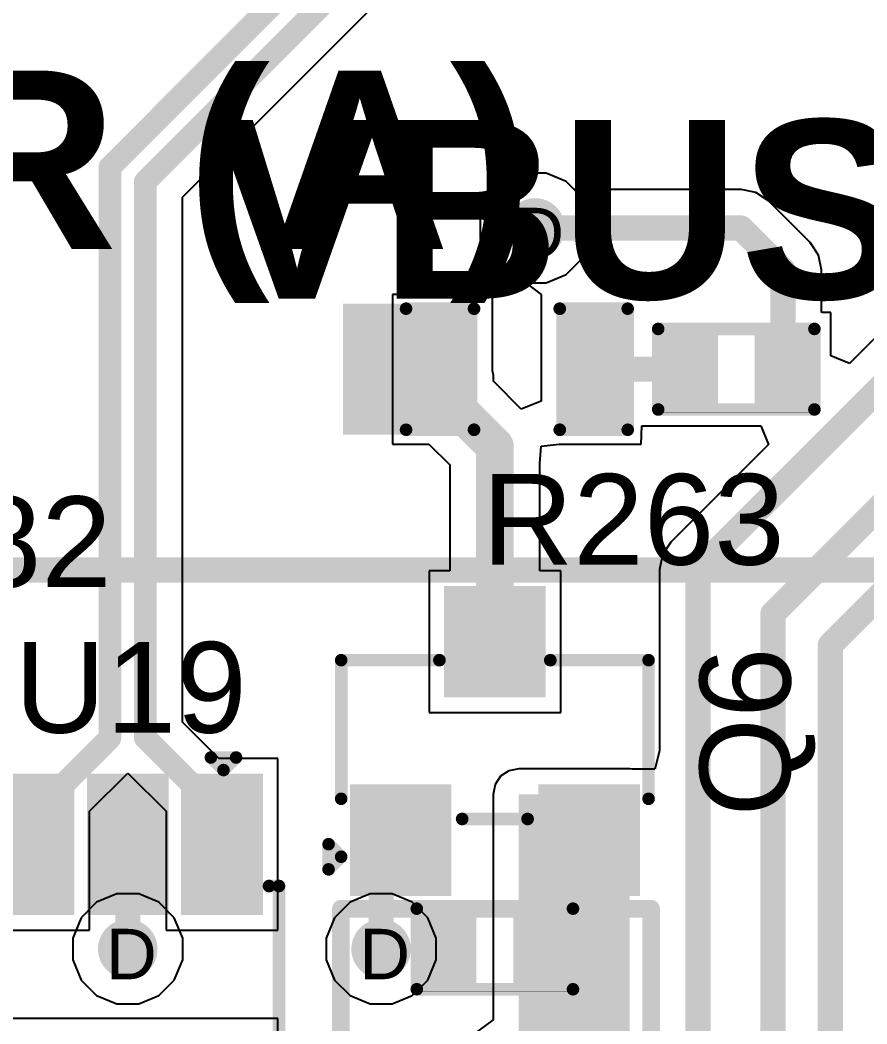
# Model space of a CAD drawing. Header units: inches. Extents: x -11 to 5428, y 0 to 5423.
# Drawn here: x 80.99 to 89.53, y 50.43 to 60.54 of the extents above; entities that cross this region are included whole.
import ezdxf

# ---------------------------------------------------------------- set-up
doc = ezdxf.new("R2010")
doc.units = ezdxf.units.IN
for name, color, linetype in [('Bottom Layer', 5, 'Continuous'), ('Dimension', 6, 'Continuous'), ('Drill Drawing', 1, 'Continuous'), ('GND', 16, 'Continuous'), ('PWR', 76, 'Continuous'), ('Top Layer', 1, 'Continuous'), ('Top Overlay', 2, 'Continuous'), ('Top Paste', 8, 'Continuous'), ('Top Solder', 216, 'Continuous'), ('Via Holes', 16, 'Continuous')]:
    doc.layers.add(name, color=color, linetype=linetype)
doc.styles.add('Arial', font='', dxfattribs={"height": 0.2})
doc.styles.add('Arial_Bold', font='', dxfattribs={"height": 0.2})
doc.styles.get('Arial').set_extended_font_data('Arial')
doc.styles.get('Arial_Bold').set_extended_font_data('Arial', bold=True)

# ---------------------------------------------------------------- blocks, each defined once
blk = doc.blocks.new('LED_0603_30')
at = {"layer": 'Top Layer'}
for points in [[(-1, 0.5), (-0.5, 0.5), (-0.5, -0.5), (-1, -0.5)], [(0.5, 0.5), (1, 0.5), (1, -0.5), (0.5, -0.5)]]:
    blk.add_hatch(color=1, dxfattribs=at).paths.add_polyline_path(points)
at = {"layer": 'Top Overlay'}
blk.add_hatch(color=2, dxfattribs=at).paths.add_polyline_path([(1.118, -0.66), (1.753, -0.66), (1.753, 0.66), (1.118, 0.66)])
at = {"layer": 'Top Paste'}
for points in [[(-1, 0.5), (-0.5, 0.5), (-0.5, -0.5), (-1, -0.5)], [(0.5, 0.5), (1, 0.5), (1, -0.5), (0.5, -0.5)]]:
    blk.add_hatch(color=8, dxfattribs=at).paths.add_polyline_path(points)
at = {"layer": 'Top Solder'}
for points in [[(-1.102, 0.602), (-0.398, 0.602), (-0.398, -0.602), (-1.102, -0.602)], [(0.398, 0.602), (1.102, 0.602), (1.102, -0.602), (0.398, -0.602)]]:
    blk.add_hatch(color=216, dxfattribs=at).paths.add_polyline_path(points)
at = {"layer": 'Top Overlay'}
for points in [[(-1.118, 0.61, 0.127, 0.127, 0), (-1.118, -0.61, 0.127, 0.127, 0)], [(-0.432, 0.61, 0.127, 0.127, 0), (-1.118, 0.61, 0.127, 0.127, 0)], [(1.118, 0.61, 0.127, 0.127, 0), (0.432, 0.61, 0.127, 0.127, 0)], [(1.118, 0.61, 0.127, 0.127, 0), (1.118, -0.61, 0.127, 0.127, 0)], [(-0.432, -0.61, 0.127, 0.127, 0), (-1.118, -0.61, 0.127, 0.127, 0)], [(1.118, -0.61, 0.127, 0.127, 0), (0.432, -0.61, 0.127, 0.127, 0)]]:
    blk.add_lwpolyline(points, format="xyseb", dxfattribs=at)
for points in [[(-1.149, 0.61, 0.0635, 0.0635, 1), (-1.086, 0.61, 0.0635, 0.0635, 1)], [(-1.149, 0.61, 0.0635, 0.0635, 1), (-1.086, 0.61, 0.0635, 0.0635, 1)], [(-0.464, 0.61, 0.0635, 0.0635, 1), (-0.4, 0.61, 0.0635, 0.0635, 1)], [(0.4, 0.61, 0.0635, 0.0635, 1), (0.464, 0.61, 0.0635, 0.0635, 1)], [(1.086, 0.61, 0.0635, 0.0635, 1), (1.149, 0.61, 0.0635, 0.0635, 1)], [(1.086, 0.61, 0.0635, 0.0635, 1), (1.149, 0.61, 0.0635, 0.0635, 1)], [(-1.149, -0.61, 0.0635, 0.0635, 1), (-1.086, -0.61, 0.0635, 0.0635, 1)], [(-1.149, -0.61, 0.0635, 0.0635, 1), (-1.086, -0.61, 0.0635, 0.0635, 1)], [(-0.464, -0.61, 0.0635, 0.0635, 1), (-0.4, -0.61, 0.0635, 0.0635, 1)], [(0.4, -0.61, 0.0635, 0.0635, 1), (0.464, -0.61, 0.0635, 0.0635, 1)], [(1.086, -0.61, 0.0635, 0.0635, 1), (1.149, -0.61, 0.0635, 0.0635, 1)], [(1.086, -0.61, 0.0635, 0.0635, 1), (1.149, -0.61, 0.0635, 0.0635, 1)]]:
    blk.add_lwpolyline(points, format="xyseb", close=True, dxfattribs=at)
blk = doc.blocks.new('SOT_23_31')
at = {"layer": 'Top Layer'}
for points in [[(-0.41, 1.46), (0.41, 1.46), (0.41, 0.54), (-0.41, 0.54)], [(-1.36, -0.54), (-0.54, -0.54), (-0.54, -1.46), (-1.36, -1.46)], [(0.54, -0.54), (1.36, -0.54), (1.36, -1.46), (0.54, -1.46)]]:
    blk.add_hatch(color=1, dxfattribs=at).paths.add_polyline_path(points)
at = {"layer": 'Top Paste'}
for points in [[(-0.41, 1.46), (0.41, 1.46), (0.41, 0.54), (-0.41, 0.54)], [(-1.36, -0.54), (-0.54, -0.54), (-0.54, -1.46), (-1.36, -1.46)], [(0.54, -0.54), (1.36, -0.54), (1.36, -1.46), (0.54, -1.46)]]:
    blk.add_hatch(color=8, dxfattribs=at).paths.add_polyline_path(points)
at = {"layer": 'Top Solder'}
for points in [[(-0.512, 1.562), (0.512, 1.562), (0.512, 0.438), (-0.512, 0.438)], [(-1.462, -0.438), (-0.438, -0.438), (-0.438, -1.562), (-1.462, -1.562)], [(0.438, -0.438), (1.462, -0.438), (1.462, -1.562), (0.438, -1.562)]]:
    blk.add_hatch(color=216, dxfattribs=at).paths.add_polyline_path(points)
at = {"layer": 'Top Overlay'}
for points in [[(-1.549, 0.813, 0.127, 0.127, 0), (-0.559, 0.813, 0.127, 0.127, 0)], [(-1.549, -0.584, 0.127, 0.127, 0), (-1.549, 0.813, 0.127, 0.127, 0)], [(0.559, 0.813, 0.127, 0.127, 0), (1.549, 0.813, 0.127, 0.127, 0)], [(1.549, -0.584, 0.127, 0.127, 0), (1.549, 0.813, 0.127, 0.127, 0)], [(-0.33, -0.787, 0.127, 0.127, 0), (0.33, -0.787, 0.127, 0.127, 0)], [(-1.676, -1.295, 0.127, 0.127, 0), (-1.676, -1.041, 0.127, 0.127, 0)], [(-1.676, -1.041, 0.127, 0.127, 0), (-1.549, -1.168, 0.127, 0.127, 0)], [(-1.676, -1.295, 0.127, 0.127, 0), (-1.549, -1.168, 0.127, 0.127, 0)]]:
    blk.add_lwpolyline(points, format="xyseb", dxfattribs=at)
for points in [[(-1.581, 0.813, 0.0635, 0.0635, 1), (-1.518, 0.813, 0.0635, 0.0635, 1)], [(-1.581, 0.813, 0.0635, 0.0635, 1), (-1.518, 0.813, 0.0635, 0.0635, 1)], [(-0.591, 0.813, 0.0635, 0.0635, 1), (-0.527, 0.813, 0.0635, 0.0635, 1)], [(0.527, 0.813, 0.0635, 0.0635, 1), (0.591, 0.813, 0.0635, 0.0635, 1)], [(1.518, 0.813, 0.0635, 0.0635, 1), (1.581, 0.813, 0.0635, 0.0635, 1)], [(1.518, 0.813, 0.0635, 0.0635, 1), (1.581, 0.813, 0.0635, 0.0635, 1)], [(-1.581, -0.584, 0.0635, 0.0635, 1), (-1.518, -0.584, 0.0635, 0.0635, 1)], [(1.518, -0.584, 0.0635, 0.0635, 1), (1.581, -0.584, 0.0635, 0.0635, 1)], [(-0.362, -0.787, 0.0635, 0.0635, 1), (-0.298, -0.787, 0.0635, 0.0635, 1)], [(0.298, -0.787, 0.0635, 0.0635, 1), (0.362, -0.787, 0.0635, 0.0635, 1)], [(-1.708, -1.041, 0.0635, 0.0635, 1), (-1.645, -1.041, 0.0635, 0.0635, 1)], [(-1.708, -1.041, 0.0635, 0.0635, 1), (-1.645, -1.041, 0.0635, 0.0635, 1)], [(-1.581, -1.168, 0.0635, 0.0635, 1), (-1.518, -1.168, 0.0635, 0.0635, 1)], [(-1.581, -1.168, 0.0635, 0.0635, 1), (-1.518, -1.168, 0.0635, 0.0635, 1)], [(-1.708, -1.295, 0.0635, 0.0635, 1), (-1.645, -1.295, 0.0635, 0.0635, 1)], [(-1.708, -1.295, 0.0635, 0.0635, 1), (-1.645, -1.295, 0.0635, 0.0635, 1)]]:
    blk.add_lwpolyline(points, format="xyseb", close=True, dxfattribs=at)
blk = doc.blocks.new('R___0402_34')
at = {"layer": 'Top Layer'}
for points in [[(-0.698, -0.317), (-0.698, 0.318), (-0.241, 0.318), (-0.241, -0.317)], [(0.241, -0.317), (0.241, 0.318), (0.699, 0.318), (0.699, -0.317)]]:
    blk.add_hatch(color=1, dxfattribs=at).paths.add_polyline_path(points)
at = {"layer": 'Top Paste'}
for points in [[(-0.698, -0.317), (-0.698, 0.318), (-0.241, 0.318), (-0.241, -0.317)], [(0.241, -0.317), (0.241, 0.318), (0.699, 0.318), (0.699, -0.317)]]:
    blk.add_hatch(color=8, dxfattribs=at).paths.add_polyline_path(points)
at = {"layer": 'Top Solder'}
for points in [[(-0.753, -0.372), (-0.753, 0.373), (-0.186, 0.373), (-0.186, -0.372)], [(0.186, -0.372), (0.186, 0.373), (0.754, 0.373), (0.754, -0.372)]]:
    blk.add_hatch(color=216, dxfattribs=at).paths.add_polyline_path(points)
at = {"layer": 'Top Overlay'}
for points in [[(-0.787, 0.406, 0.127, 0.127, 0), (0.787, 0.406, 0.127, 0.127, 0)], [(-0.787, -0.406, 0.127, 0.127, 0), (-0.787, 0.406, 0.127, 0.127, 0)], [(0.787, -0.406, 0.127, 0.127, 0), (0.787, 0.406, 0.127, 0.127, 0)], [(-0.787, -0.406, 0.127, 0.127, 0), (0.787, -0.406, 0.127, 0.127, 0)], [(-0.813, -0.432, 0.00323, 0.00323, 0), (0.813, -0.432, 0.00323, 0.00323, 0)]]:
    blk.add_lwpolyline(points, format="xyseb", dxfattribs=at)
for points in [[(-0.819, 0.406, 0.0635, 0.0635, 1), (-0.756, 0.406, 0.0635, 0.0635, 1)], [(-0.819, 0.406, 0.0635, 0.0635, 1), (-0.756, 0.406, 0.0635, 0.0635, 1)], [(0.756, 0.406, 0.0635, 0.0635, 1), (0.819, 0.406, 0.0635, 0.0635, 1)], [(0.756, 0.406, 0.0635, 0.0635, 1), (0.819, 0.406, 0.0635, 0.0635, 1)], [(-0.819, -0.406, 0.0635, 0.0635, 1), (-0.756, -0.406, 0.0635, 0.0635, 1)], [(-0.819, -0.406, 0.0635, 0.0635, 1), (-0.756, -0.406, 0.0635, 0.0635, 1)], [(0.756, -0.406, 0.0635, 0.0635, 1), (0.819, -0.406, 0.0635, 0.0635, 1)], [(0.756, -0.406, 0.0635, 0.0635, 1), (0.819, -0.406, 0.0635, 0.0635, 1)], [(-0.814, -0.432, 0.00161, 0.00161, 1), (-0.812, -0.432, 0.00161, 0.00161, 1)], [(0.812, -0.432, 0.00161, 0.00161, 1), (0.814, -0.432, 0.00161, 0.00161, 1)]]:
    blk.add_lwpolyline(points, format="xyseb", close=True, dxfattribs=at)
blk = doc.blocks.new('R___0402_37')
at = {"layer": 'Top Layer'}
for points in [[(-0.698, -0.318), (-0.698, 0.317), (-0.241, 0.317), (-0.241, -0.318)], [(0.241, -0.318), (0.241, 0.317), (0.699, 0.317), (0.699, -0.318)]]:
    blk.add_hatch(color=1, dxfattribs=at).paths.add_polyline_path(points)
at = {"layer": 'Top Paste'}
for points in [[(-0.698, -0.318), (-0.698, 0.317), (-0.241, 0.317), (-0.241, -0.318)], [(0.241, -0.318), (0.241, 0.317), (0.699, 0.317), (0.699, -0.318)]]:
    blk.add_hatch(color=8, dxfattribs=at).paths.add_polyline_path(points)
at = {"layer": 'Top Solder'}
for points in [[(-0.753, -0.373), (-0.753, 0.372), (-0.186, 0.372), (-0.186, -0.373)], [(0.186, -0.373), (0.186, 0.372), (0.754, 0.372), (0.754, -0.373)]]:
    blk.add_hatch(color=216, dxfattribs=at).paths.add_polyline_path(points)
at = {"layer": 'Top Overlay'}
for points in [[(-0.787, 0.406, 0.127, 0.127, 0), (0.787, 0.406, 0.127, 0.127, 0)], [(-0.787, -0.406, 0.127, 0.127, 0), (-0.787, 0.406, 0.127, 0.127, 0)], [(0.787, -0.406, 0.127, 0.127, 0), (0.787, 0.406, 0.127, 0.127, 0)], [(-0.787, -0.406, 0.127, 0.127, 0), (0.787, -0.406, 0.127, 0.127, 0)], [(-0.813, -0.432, 0.00323, 0.00323, 0), (0.813, -0.432, 0.00323, 0.00323, 0)]]:
    blk.add_lwpolyline(points, format="xyseb", dxfattribs=at)
for points in [[(-0.819, 0.406, 0.0635, 0.0635, 1), (-0.756, 0.406, 0.0635, 0.0635, 1)], [(-0.819, 0.406, 0.0635, 0.0635, 1), (-0.756, 0.406, 0.0635, 0.0635, 1)], [(0.756, 0.406, 0.0635, 0.0635, 1), (0.819, 0.406, 0.0635, 0.0635, 1)], [(0.756, 0.406, 0.0635, 0.0635, 1), (0.819, 0.406, 0.0635, 0.0635, 1)], [(-0.819, -0.406, 0.0635, 0.0635, 1), (-0.756, -0.406, 0.0635, 0.0635, 1)], [(-0.819, -0.406, 0.0635, 0.0635, 1), (-0.756, -0.406, 0.0635, 0.0635, 1)], [(0.756, -0.406, 0.0635, 0.0635, 1), (0.819, -0.406, 0.0635, 0.0635, 1)], [(0.756, -0.406, 0.0635, 0.0635, 1), (0.819, -0.406, 0.0635, 0.0635, 1)], [(-0.814, -0.432, 0.00161, 0.00161, 1), (-0.812, -0.432, 0.00161, 0.00161, 1)], [(0.812, -0.432, 0.00161, 0.00161, 1), (0.814, -0.432, 0.00161, 0.00161, 1)]]:
    blk.add_lwpolyline(points, format="xyseb", close=True, dxfattribs=at)
blk = doc.blocks.new('SOT_23_6_53')
at = {"layer": 'Top Layer'}
for points in [[(-1.92, 1.26), (-0.7, 1.26), (-0.7, 0.64), (-1.92, 0.64)], [(0.7, 1.26), (1.92, 1.26), (1.92, 0.64), (0.7, 0.64)], [(-1.92, 0.31), (-0.7, 0.31), (-0.7, -0.31), (-1.92, -0.31)], [(0.7, 0.31), (1.92, 0.31), (1.92, -0.31), (0.7, -0.31)], [(-1.92, -0.64), (-0.7, -0.64), (-0.7, -1.26), (-1.92, -1.26)], [(0.7, -0.64), (1.92, -0.64), (1.92, -1.26), (0.7, -1.26)]]:
    blk.add_hatch(color=1, dxfattribs=at).paths.add_polyline_path(points)
at = {"layer": 'Top Paste'}
for points in [[(-1.92, 1.26), (-0.7, 1.26), (-0.7, 0.64), (-1.92, 0.64)], [(0.7, 1.26), (1.92, 1.26), (1.92, 0.64), (0.7, 0.64)], [(-1.92, 0.31), (-0.7, 0.31), (-0.7, -0.31), (-1.92, -0.31)], [(0.7, 0.31), (1.92, 0.31), (1.92, -0.31), (0.7, -0.31)], [(-1.92, -0.64), (-0.7, -0.64), (-0.7, -1.26), (-1.92, -1.26)], [(0.7, -0.64), (1.92, -0.64), (1.92, -1.26), (0.7, -1.26)]]:
    blk.add_hatch(color=8, dxfattribs=at).paths.add_polyline_path(points)
at = {"layer": 'Top Solder'}
for points in [[(-2.022, 1.362), (-0.598, 1.362), (-0.598, 0.538), (-2.022, 0.538)], [(0.598, 1.362), (2.022, 1.362), (2.022, 0.538), (0.598, 0.538)], [(-2.022, 0.412), (-0.598, 0.412), (-0.598, -0.412), (-2.022, -0.412)], [(0.598, 0.412), (2.022, 0.412), (2.022, -0.412), (0.598, -0.412)], [(-2.022, -0.538), (-0.598, -0.538), (-0.598, -1.362), (-2.022, -1.362)], [(0.598, -0.538), (2.022, -0.538), (2.022, -1.362), (0.598, -1.362)]]:
    blk.add_hatch(color=216, dxfattribs=at).paths.add_polyline_path(points)
at = {"layer": 'Top Overlay'}
for points in [[(0.864, 1.524, 0.127, 0.127, 0), (-0.889, 1.524, 0.127, 0.127, 0)], [(-0.889, 1.424, 0.127, 0.127, 0), (-0.889, 1.524, 0.127, 0.127, 0)], [(0.864, 1.424, 0.127, 0.127, 0), (0.864, 1.524, 0.127, 0.127, 0)], [(-2.057, 0.965, 0.127, 0.127, 0), (-2.184, 1.092, 0.127, 0.127, 0)], [(-2.184, 0.838, 0.127, 0.127, 0), (-2.184, 1.092, 0.127, 0.127, 0)], [(-2.184, 0.838, 0.127, 0.127, 0), (-2.057, 0.965, 0.127, 0.127, 0)], [(-0.889, -1.524, 0.127, 0.127, 0), (-0.889, -1.424, 0.127, 0.127, 0)], [(0.864, -1.524, 0.127, 0.127, 0), (0.864, -1.424, 0.127, 0.127, 0)], [(0.864, -1.524, 0.127, 0.127, 0), (-0.889, -1.524, 0.127, 0.127, 0)]]:
    blk.add_lwpolyline(points, format="xyseb", dxfattribs=at)
for points in [[(-0.921, 1.524, 0.0635, 0.0635, 1), (-0.857, 1.524, 0.0635, 0.0635, 1)], [(-0.921, 1.524, 0.0635, 0.0635, 1), (-0.857, 1.524, 0.0635, 0.0635, 1)], [(0.832, 1.524, 0.0635, 0.0635, 1), (0.895, 1.524, 0.0635, 0.0635, 1)], [(0.832, 1.524, 0.0635, 0.0635, 1), (0.895, 1.524, 0.0635, 0.0635, 1)], [(-0.921, 1.424, 0.0635, 0.0635, 1), (-0.857, 1.424, 0.0635, 0.0635, 1)], [(0.832, 1.424, 0.0635, 0.0635, 1), (0.895, 1.424, 0.0635, 0.0635, 1)], [(-2.216, 1.092, 0.0635, 0.0635, 1), (-2.153, 1.092, 0.0635, 0.0635, 1)], [(-2.216, 1.092, 0.0635, 0.0635, 1), (-2.153, 1.092, 0.0635, 0.0635, 1)], [(-2.089, 0.965, 0.0635, 0.0635, 1), (-2.026, 0.965, 0.0635, 0.0635, 1)], [(-2.089, 0.965, 0.0635, 0.0635, 1), (-2.026, 0.965, 0.0635, 0.0635, 1)], [(-2.216, 0.838, 0.0635, 0.0635, 1), (-2.153, 0.838, 0.0635, 0.0635, 1)], [(-2.216, 0.838, 0.0635, 0.0635, 1), (-2.153, 0.838, 0.0635, 0.0635, 1)], [(-0.921, -1.424, 0.0635, 0.0635, 1), (-0.857, -1.424, 0.0635, 0.0635, 1)], [(0.832, -1.424, 0.0635, 0.0635, 1), (0.895, -1.424, 0.0635, 0.0635, 1)], [(-0.921, -1.524, 0.0635, 0.0635, 1), (-0.857, -1.524, 0.0635, 0.0635, 1)], [(-0.921, -1.524, 0.0635, 0.0635, 1), (-0.857, -1.524, 0.0635, 0.0635, 1)], [(0.832, -1.524, 0.0635, 0.0635, 1), (0.895, -1.524, 0.0635, 0.0635, 1)], [(0.832, -1.524, 0.0635, 0.0635, 1), (0.895, -1.524, 0.0635, 0.0635, 1)]]:
    blk.add_lwpolyline(points, format="xyseb", close=True, dxfattribs=at)

msp = doc.modelspace()

# ---------------------------------------------------------------- hatches: boundary and pattern name
at = {"layer": 'Bottom Layer'}
h = msp.add_hatch(color=5, dxfattribs=at)
edge = h.paths.add_edge_path()
edge.add_arc((86.186, 58.446), 0.3, 0, 360)
h = msp.add_hatch(color=5, dxfattribs=at)
edge = h.paths.add_edge_path()
edge.add_arc((82.079, 51.181), 0.3, 0, 360)
h = msp.add_hatch(color=5, dxfattribs=at)
edge = h.paths.add_edge_path()
edge.add_arc((84.633, 51.181), 0.3, 0, 360)
at = {"layer": 'GND'}
h = msp.add_hatch(color=16, dxfattribs=at)
edge = h.paths.add_edge_path()
edge.add_arc((86.186, 58.446), 0.3, 0, 360)
h = msp.add_hatch(color=16, dxfattribs=at)
edge = h.paths.add_edge_path()
edge.add_arc((82.079, 51.181), 0.3, 0, 360)
h = msp.add_hatch(color=16, dxfattribs=at)
edge = h.paths.add_edge_path()
edge.add_arc((84.633, 51.181), 0.3, 0, 360)
at = {"layer": 'PWR'}
h = msp.add_hatch(color=76, dxfattribs=at)
edge = h.paths.add_edge_path()
edge.add_arc((86.186, 58.446), 0.3, 0, 360)
h = msp.add_hatch(color=76, dxfattribs=at)
edge = h.paths.add_edge_path()
edge.add_arc((82.079, 51.181), 0.3, 0, 360)
h = msp.add_hatch(color=76, dxfattribs=at)
edge = h.paths.add_edge_path()
edge.add_arc((84.633, 51.181), 0.3, 0, 360)
at = {"layer": 'Top Layer'}
h = msp.add_hatch(color=1, dxfattribs=at)
edge = h.paths.add_edge_path()
edge.add_arc((86.186, 58.446), 0.3, 0, 360)
msp.add_hatch(color=1, dxfattribs=at).paths.add_polyline_path([(86.021, 49.298), (87.14, 49.298), (87.14, 52.738), (86.021, 52.738)])
h = msp.add_hatch(color=1, dxfattribs=at)
edge = h.paths.add_edge_path()
edge.add_arc((82.079, 51.181), 0.3, 0, 360)
h = msp.add_hatch(color=1, dxfattribs=at)
edge = h.paths.add_edge_path()
edge.add_arc((84.633, 51.181), 0.3, 0, 360)
at = {"layer": 'Via Holes'}
h = msp.add_hatch(color=7, dxfattribs=at)
edge = h.paths.add_edge_path()
edge.add_arc((86.186, 58.446), 0.15, 0, 360)
h = msp.add_hatch(color=7, dxfattribs=at)
edge = h.paths.add_edge_path()
edge.add_arc((82.079, 51.181), 0.15, 0, 360)
h = msp.add_hatch(color=7, dxfattribs=at)
edge = h.paths.add_edge_path()
edge.add_arc((84.633, 51.181), 0.15, 0, 360)

# ---------------------------------------------------------------- linework, layer by layer
at = {"layer": 'Bottom Layer'}
for p, q in [((86.075, 59), (85.872, 58.916)), ((86.296, 59), (86.075, 59)), ((86.499, 58.916), (86.296, 59)), ((85.872, 58.916), (85.716, 58.76)), ((86.655, 58.76), (86.499, 58.916)), ((85.716, 58.76), (85.632, 58.557)), ((86.74, 58.557), (86.655, 58.76)), ((85.632, 58.557), (85.632, 58.336)), ((86.74, 58.336), (86.74, 58.557)), ((85.632, 58.336), (85.716, 58.133)), ((86.655, 58.133), (86.74, 58.336)), ((85.716, 58.133), (85.872, 57.977)), ((86.499, 57.977), (86.655, 58.133)), ((85.872, 57.977), (86.075, 57.892)), ((86.296, 57.892), (86.499, 57.977)), ((86.075, 57.892), (86.296, 57.892))]:
    msp.add_line(p, q, dxfattribs=at)
at = {"layer": 'Dimension'}
msp.add_lwpolyline([(0, 55, 0.254, 0.254, 0), (344, 55, 0.254, 0.254, 0)], format="xyseb", dxfattribs=at)
at = {"layer": 'GND'}
for p, q in [((86.075, 59), (85.872, 58.916)), ((86.296, 59), (86.075, 59)), ((86.499, 58.916), (86.296, 59)), ((85.872, 58.916), (85.716, 58.76)), ((86.655, 58.76), (86.499, 58.916)), ((85.716, 58.76), (85.632, 58.557)), ((86.74, 58.557), (86.655, 58.76)), ((85.632, 58.557), (85.632, 58.336)), ((86.74, 58.336), (86.74, 58.557)), ((85.632, 58.336), (85.716, 58.133)), ((86.655, 58.133), (86.74, 58.336)), ((85.716, 58.133), (85.872, 57.977)), ((86.499, 57.977), (86.655, 58.133)), ((85.872, 57.977), (86.075, 57.892)), ((86.296, 57.892), (86.499, 57.977)), ((86.075, 57.892), (86.296, 57.892))]:
    msp.add_line(p, q, dxfattribs=at)
at = {"layer": 'PWR'}
for p, q in [((81.969, 51.735), (81.765, 51.651)), ((82.189, 51.735), (81.969, 51.735)), ((82.393, 51.651), (82.189, 51.735)), ((84.523, 51.735), (84.32, 51.651)), ((84.744, 51.735), (84.523, 51.735)), ((84.947, 51.651), (84.744, 51.735)), ((81.765, 51.651), (81.609, 51.495)), ((82.548, 51.495), (82.393, 51.651)), ((84.32, 51.651), (84.164, 51.495)), ((85.103, 51.495), (84.947, 51.651)), ((81.609, 51.495), (81.525, 51.291)), ((82.633, 51.291), (82.548, 51.495)), ((84.164, 51.495), (84.079, 51.291)), ((85.187, 51.291), (85.103, 51.495)), ((81.525, 51.291), (81.525, 51.071)), ((82.633, 51.071), (82.633, 51.291)), ((84.079, 51.291), (84.079, 51.071)), ((85.187, 51.071), (85.187, 51.291)), ((81.525, 51.071), (81.609, 50.867)), ((82.548, 50.867), (82.633, 51.071)), ((84.079, 51.071), (84.164, 50.867)), ((85.103, 50.867), (85.187, 51.071)), ((81.609, 50.867), (81.765, 50.711)), ((82.393, 50.711), (82.548, 50.867)), ((84.164, 50.867), (84.32, 50.711)), ((84.947, 50.711), (85.103, 50.867)), ((81.765, 50.711), (81.969, 50.627)), ((82.189, 50.627), (82.393, 50.711)), ((84.32, 50.711), (84.523, 50.627)), ((84.744, 50.627), (84.947, 50.711)), ((81.969, 50.627), (82.189, 50.627)), ((84.523, 50.627), (84.744, 50.627))]:
    msp.add_line(p, q, dxfattribs=at)
at = {"layer": 'Top Layer'}
for p, q in [((82.63, 58.757), (86.465, 62.591)), ((86.075, 59), (85.872, 58.916)), ((86.296, 59), (86.075, 59)), ((86.499, 58.916), (86.296, 59)), ((91.299, 59.025), (89.354, 57.08)), ((85.872, 58.916), (85.716, 58.76)), ((86.581, 58.835), (86.499, 58.916)), ((88.262, 58.835), (86.581, 58.835)), ((88.411, 58.805), (88.262, 58.835)), ((88.537, 58.721), (88.411, 58.805)), ((82.63, 53.465), (82.63, 58.757)), ((85.716, 58.76), (85.632, 58.557)), ((88.959, 58.299), (88.537, 58.721)), ((85.632, 58.557), (85.632, 58.336)), ((85.632, 58.336), (85.716, 58.133)), ((89.043, 58.173), (88.959, 58.299)), ((89.073, 58.024), (89.043, 58.173)), ((85.716, 58.133), (85.872, 57.977)), ((85.872, 57.977), (86.075, 57.892)), ((89.073, 57.595), (89.073, 58.024)), ((86.075, 57.892), (86.093, 57.892)), ((86.093, 57.892), (86.248, 57.777)), ((85.756, 57.777), (84.748, 57.777)), ((84.748, 57.777), (84.748, 56.269)), ((85.756, 57.007), (85.756, 57.777)), ((86.248, 57.777), (86.248, 56.7)), ((89.167, 57.595), (89.073, 57.595)), ((89.167, 57.158), (89.167, 57.595)), ((89.354, 57.08), (89.167, 57.158)), ((85.765, 56.964), (85.756, 57.007)), ((85.765, 56.901), (85.765, 56.964)), ((85.765, 56.964), (85.765, 56.964)), ((86.045, 56.621), (85.765, 56.901)), ((86.248, 56.7), (86.045, 56.621)), ((87.256, 56.269), (87.262, 56.452)), ((87.262, 56.452), (88.461, 56.452)), ((88.461, 56.452), (88.538, 56.264)), ((84.748, 56.269), (85.115, 56.269)), ((85.115, 56.269), (85.327, 56.058)), ((86.233, 56.072), (86.246, 56.247)), ((86.246, 56.247), (86.429, 56.269)), ((86.429, 56.269), (87.256, 56.269)), ((88.538, 56.264), (87.554, 55.279)), ((85.327, 56.058), (85.327, 54.992)), ((86.233, 54.992), (86.233, 56.072)), ((87.554, 55.279), (87.469, 55.153)), ((87.469, 55.153), (87.44, 55.004)), ((85.327, 54.992), (85.116, 54.992)), ((85.116, 54.992), (85.116, 53.564)), ((86.444, 54.992), (86.233, 54.992)), ((86.444, 53.564), (86.444, 54.992)), ((87.44, 55.004), (87.44, 53.176)), ((85.116, 53.564), (86.444, 53.564)), ((82.996, 53.1), (82.63, 53.465)), ((87.44, 53.176), (87.394, 52.992)), ((83.593, 53.1), (82.996, 53.1)), ((83.593, 51.372), (83.593, 53.1)), ((81.693, 52.568), (82.079, 52.954)), ((82.079, 52.954), (82.465, 52.568)), ((85.838, 52.921), (85.782, 52.837)), ((85.922, 52.977), (85.838, 52.921)), ((86.021, 52.997), (85.922, 52.977)), ((87.14, 52.997), (86.021, 52.997)), ((87.165, 52.992), (87.14, 52.997)), ((87.394, 52.992), (87.165, 52.992)), ((85.782, 52.837), (85.762, 52.738)), ((85.762, 52.738), (85.762, 50.468)), ((81.693, 51.372), (81.693, 52.568)), ((82.465, 52.568), (82.465, 51.372)), ((80.565, 51.372), (81.693, 51.372)), ((82.465, 51.372), (83.593, 51.372)), ((83.593, 50.48), (80.565, 50.48)), ((83.593, 48.799), (83.593, 50.48)), ((85.762, 50.468), (85.559, 50.317))]:
    msp.add_line(p, q, dxfattribs=at)
for points in [[(81.899, 59.059, 0.229, 0.229, 0), (86.162, 63.322, 0.229, 0.229, 0)], [(82.255, 58.912, 0.229, 0.229, 0), (86.309, 62.967, 0.229, 0.229, 0)], [(81.899, 53.306, 0.229, 0.229, 0), (81.899, 59.059, 0.229, 0.229, 0)], [(82.255, 53.31, 0.229, 0.229, 0), (82.255, 58.912, 0.229, 0.229, 0)], [(87.828, 55.004, 0.254, 0.254, 0), (91.574, 58.75, 0.254, 0.254, 0)], [(86.186, 58.446, 0.254, 0.254, 0), (88.262, 58.446, 0.254, 0.254, 0)], [(88.262, 58.446, 0.254, 0.254, 0), (88.684, 58.024, 0.254, 0.254, 0)], [(88.684, 57.023, 0.254, 0.254, 0), (88.684, 58.024, 0.254, 0.254, 0)], [(88.583, 54.56, 0.254, 0.254, 0), (91.754, 57.731, 0.254, 0.254, 0)], [(85.252, 57.023, 0.381, 0.381, 0), (85.312, 56.964, 0.381, 0.381, 0)], [(85.312, 56.714, 0.381, 0.381, 0), (85.312, 56.964, 0.381, 0.381, 0)], [(89.161, 54.242, 0.254, 0.254, 0), (91.972, 57.053, 0.254, 0.254, 0)], [(86.752, 57.023, 0.254, 0.254, 0), (87.744, 57.023, 0.254, 0.254, 0)], [(85.312, 56.714, 0.381, 0.381, 0), (85.78, 56.245, 0.381, 0.381, 0)], [(85.78, 54.278, 0.381, 0.381, 0), (85.78, 56.245, 0.381, 0.381, 0)], [(87.828, 44.362, 0.254, 0.254, 0), (87.828, 55.004, 0.254, 0.254, 0)], [(88.583, 49.141, 0.254, 0.254, 0), (88.583, 54.56, 0.254, 0.254, 0)], [(89.161, 49.563, 0.254, 0.254, 0), (89.161, 54.242, 0.254, 0.254, 0)], [(81.129, 52.536, 0.229, 0.229, 0), (81.899, 53.306, 0.229, 0.229, 0)], [(82.255, 53.31, 0.229, 0.229, 0), (83.029, 52.536, 0.229, 0.229, 0)], [(81.129, 52.236, 0.229, 0.229, 0), (81.129, 52.536, 0.229, 0.229, 0)], [(83.029, 52.236, 0.229, 0.229, 0), (83.029, 52.536, 0.229, 0.229, 0)], [(84.633, 52.081, 0.254, 0.254, 0), (84.83, 52.278, 0.254, 0.254, 0)], [(82.079, 51.181, 0.254, 0.254, 0), (82.079, 52.236, 0.254, 0.254, 0)], [(84.633, 51.181, 0.254, 0.254, 0), (84.633, 52.081, 0.254, 0.254, 0)]]:
    msp.add_lwpolyline(points, format="xyseb", dxfattribs=at)
for points in [[(81.842, 59.059, 0.114, 0.114, 1), (81.956, 59.059, 0.114, 0.114, 1)], [(81.842, 59.059, 0.114, 0.114, 1), (81.956, 59.059, 0.114, 0.114, 1)], [(82.198, 58.912, 0.114, 0.114, 1), (82.312, 58.912, 0.114, 0.114, 1)], [(82.198, 58.912, 0.114, 0.114, 1), (82.312, 58.912, 0.114, 0.114, 1)], [(86.122, 58.446, 0.127, 0.127, 1), (86.249, 58.446, 0.127, 0.127, 1)], [(88.198, 58.446, 0.127, 0.127, 1), (88.325, 58.446, 0.127, 0.127, 1)], [(88.198, 58.446, 0.127, 0.127, 1), (88.325, 58.446, 0.127, 0.127, 1)], [(88.621, 58.024, 0.127, 0.127, 1), (88.748, 58.024, 0.127, 0.127, 1)], [(88.621, 58.024, 0.127, 0.127, 1), (88.748, 58.024, 0.127, 0.127, 1)], [(85.157, 57.023, 0.191, 0.191, 1), (85.347, 57.023, 0.191, 0.191, 1)], [(85.216, 56.964, 0.191, 0.191, 1), (85.407, 56.964, 0.191, 0.191, 1)], [(85.216, 56.964, 0.191, 0.191, 1), (85.407, 56.964, 0.191, 0.191, 1)], [(86.689, 57.023, 0.127, 0.127, 1), (86.816, 57.023, 0.127, 0.127, 1)], [(87.681, 57.023, 0.127, 0.127, 1), (87.808, 57.023, 0.127, 0.127, 1)], [(88.621, 57.023, 0.127, 0.127, 1), (88.748, 57.023, 0.127, 0.127, 1)], [(85.216, 56.714, 0.191, 0.191, 1), (85.407, 56.714, 0.191, 0.191, 1)], [(85.216, 56.714, 0.191, 0.191, 1), (85.407, 56.714, 0.191, 0.191, 1)], [(85.685, 56.245, 0.191, 0.191, 1), (85.875, 56.245, 0.191, 0.191, 1)], [(85.685, 56.245, 0.191, 0.191, 1), (85.875, 56.245, 0.191, 0.191, 1)], [(87.765, 55.004, 0.127, 0.127, 1), (87.892, 55.004, 0.127, 0.127, 1)], [(87.765, 55.004, 0.127, 0.127, 1), (87.892, 55.004, 0.127, 0.127, 1)], [(88.52, 54.56, 0.127, 0.127, 1), (88.647, 54.56, 0.127, 0.127, 1)], [(88.52, 54.56, 0.127, 0.127, 1), (88.647, 54.56, 0.127, 0.127, 1)], [(85.685, 54.278, 0.191, 0.191, 1), (85.875, 54.278, 0.191, 0.191, 1)], [(89.098, 54.242, 0.127, 0.127, 1), (89.225, 54.242, 0.127, 0.127, 1)], [(89.098, 54.242, 0.127, 0.127, 1), (89.225, 54.242, 0.127, 0.127, 1)], [(81.842, 53.306, 0.114, 0.114, 1), (81.956, 53.306, 0.114, 0.114, 1)], [(81.842, 53.306, 0.114, 0.114, 1), (81.956, 53.306, 0.114, 0.114, 1)], [(82.198, 53.31, 0.114, 0.114, 1), (82.312, 53.31, 0.114, 0.114, 1)], [(82.198, 53.31, 0.114, 0.114, 1), (82.312, 53.31, 0.114, 0.114, 1)], [(81.072, 52.536, 0.114, 0.114, 1), (81.186, 52.536, 0.114, 0.114, 1)], [(81.072, 52.536, 0.114, 0.114, 1), (81.186, 52.536, 0.114, 0.114, 1)], [(82.972, 52.536, 0.114, 0.114, 1), (83.086, 52.536, 0.114, 0.114, 1)], [(82.972, 52.536, 0.114, 0.114, 1), (83.086, 52.536, 0.114, 0.114, 1)], [(84.766, 52.278, 0.127, 0.127, 1), (84.893, 52.278, 0.127, 0.127, 1)], [(81.072, 52.236, 0.114, 0.114, 1), (81.186, 52.236, 0.114, 0.114, 1)], [(82.015, 52.236, 0.127, 0.127, 1), (82.142, 52.236, 0.127, 0.127, 1)], [(82.972, 52.236, 0.114, 0.114, 1), (83.086, 52.236, 0.114, 0.114, 1)], [(84.57, 52.081, 0.127, 0.127, 1), (84.697, 52.081, 0.127, 0.127, 1)], [(84.57, 52.081, 0.127, 0.127, 1), (84.697, 52.081, 0.127, 0.127, 1)], [(82.015, 51.181, 0.127, 0.127, 1), (82.142, 51.181, 0.127, 0.127, 1)], [(84.57, 51.181, 0.127, 0.127, 1), (84.697, 51.181, 0.127, 0.127, 1)]]:
    msp.add_lwpolyline(points, format="xyseb", close=True, dxfattribs=at)
at = {"layer": 'Top Overlay'}
for points in [[(84.228, 47.116, 0.178, 0.178, 0), (84.228, 51.587, 0.178, 0.178, 0)], [(84.228, 51.587, 0.178, 0.178, 0), (84.992, 51.587, 0.178, 0.178, 0)], [(84.992, 51.587, 0.178, 0.178, 0), (87.355, 51.587, 0.178, 0.178, 0)], [(87.355, 49.904, 0.178, 0.178, 0), (87.355, 51.587, 0.178, 0.178, 0)]]:
    msp.add_lwpolyline(points, format="xyseb", dxfattribs=at)
for points in [[(84.184, 51.587, 0.0889, 0.0889, 1), (84.273, 51.587, 0.0889, 0.0889, 1)], [(84.184, 51.587, 0.0889, 0.0889, 1), (84.273, 51.587, 0.0889, 0.0889, 1)], [(84.948, 51.587, 0.0889, 0.0889, 1), (85.037, 51.587, 0.0889, 0.0889, 1)], [(84.948, 51.587, 0.0889, 0.0889, 1), (85.037, 51.587, 0.0889, 0.0889, 1)], [(87.31, 51.587, 0.0889, 0.0889, 1), (87.399, 51.587, 0.0889, 0.0889, 1)], [(87.31, 51.587, 0.0889, 0.0889, 1), (87.399, 51.587, 0.0889, 0.0889, 1)]]:
    msp.add_lwpolyline(points, format="xyseb", close=True, dxfattribs=at)

# ---------------------------------------------------------------- block references
for name, p, rotation in [('LED_0603_30', (86.002, 57.023), 180), ('SOT_23_6_53', (82.079, 50.926), 270)]:
    msp.add_blockref(name, p, dxfattribs=dict(rotation=rotation))
for name, p in [('R___0402_34', (88.214, 57.023)), ('SOT_23_31', (85.78, 53.278)), ('R___0402_37', (85.78, 51.181))]:
    msp.add_blockref(name, p)

# ---------------------------------------------------------------- texts
at = {"layer": 'Drill Drawing', "style": 'Arial'}
for p in [(85.966, 58.142), (81.859, 50.876), (84.413, 50.876)]:
    msp.add_text('D', height=0.508, dxfattribs=at).set_placement(p)
at = {"layer": 'Top Overlay'}
for s, height, style, p in [('OVER (A)', 1.8, 'Arial_Bold', (74.849, 58.233)), ('VBUS OK', 1.8, 'Arial_Bold', (82.944, 57.734)), ('R263', 0.9144, 'Arial', (85.648, 55.053)), ('C82', 0.9144, 'Arial', (79.574, 54.827)), ('U19', 0.9144, 'Arial', (80.936, 53.36))]:
    msp.add_text(s, height=height, dxfattribs=dict(at, style=style)).set_placement(p)
at = {"layer": 'Top Overlay', "style": 'Arial'}
msp.add_text('Q6', height=0.9144, rotation=90, dxfattribs=at).set_placement((88.76, 52.516))

doc.saveas('drawing.dxf')
